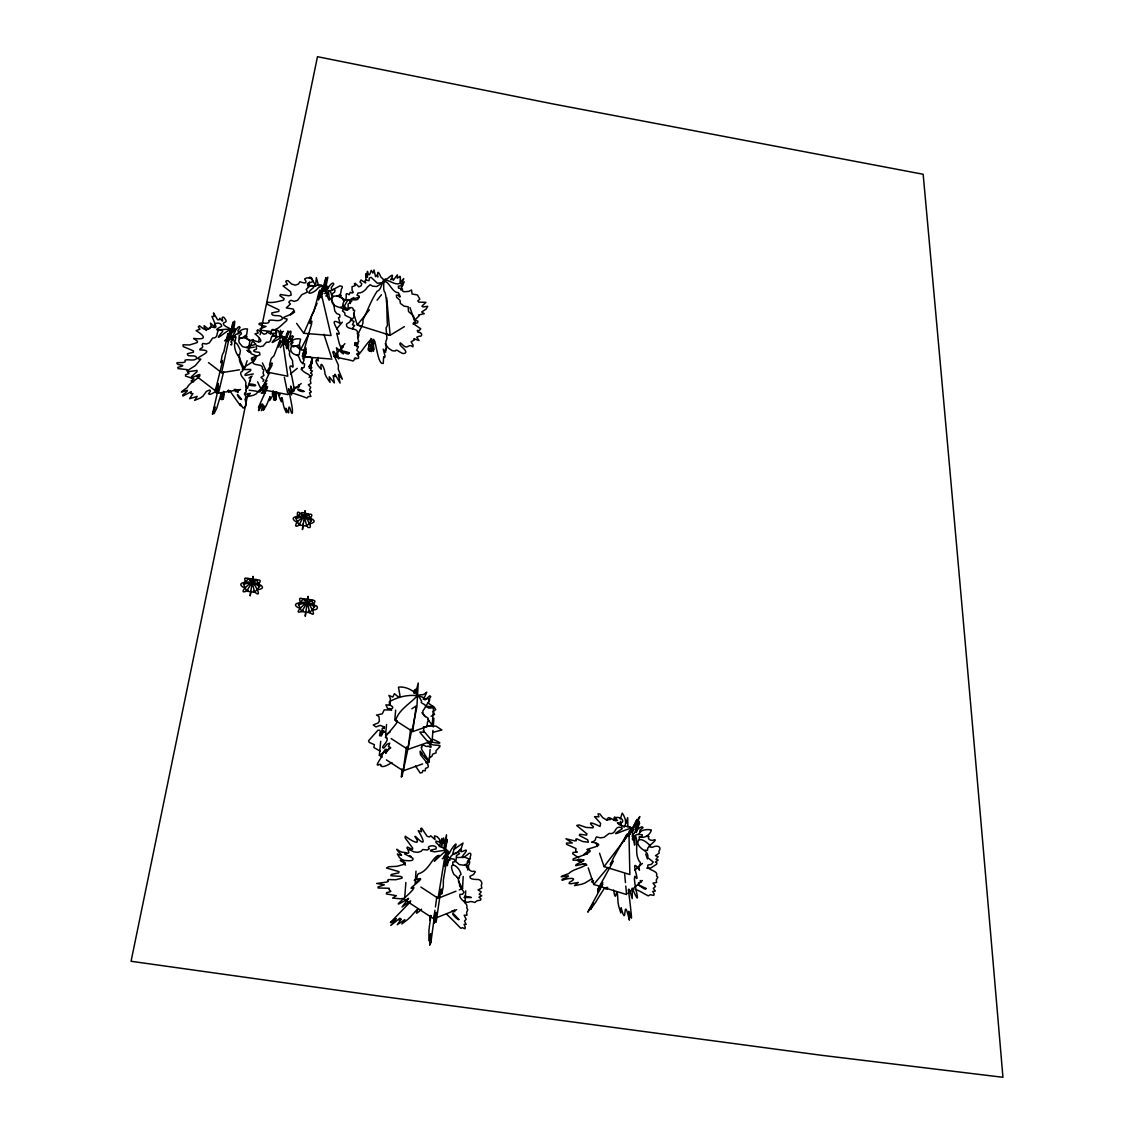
<?xml version="1.0" encoding="UTF-8"?>
<svg xmlns="http://www.w3.org/2000/svg" width="1134" height="1134" viewBox="0 0 1134 1134"><rect width="100%" height="100%" fill="white"/><g stroke="black" fill="none" stroke-linecap="round" stroke-linejoin="round"><path stroke-width="1.5" d="M221.853 394.235L221.697 397.665M223.894 391.754L223.285 398.147L220.889 399.097M444.925 855.631L444.911 856.298C446.725 856.34 450.652 859.558 450.949 856.283C452.31 854.384 458.958 850.174 459.568 853.704L456.492 855.532L455.882 861.528L459.355 864.618L467.633 865.681L466.443 866.674L466.797 867.638C469.462 869.154 470.043 872.329 474.551 871.252L475.288 871.833L473.558 874.484L469.93 876.341C469.051 880.041 476.422 879.204 478.86 879.587C481.355 880.423 482.701 883.315 481.241 885.356L481.865 888.05L478.052 889.921L481.227 891.82L479.186 894.329L481.794 895.803L478.959 897.15L480.887 898.681L480.674 900.112L476.89 900.807L474.863 902.508C467.647 899.73 470.086 904.223 464.061 901.176M430.934 915.606L429.347 926.719A11.439 1.063 -82.8 0 1 428.95 930.178L428.879 940.724L430.722 933.835L429.715 945.189L431.175 936.315L430.764 943.077L430.948 942.042L434.733 914.103L435.031 913.168L434.322 923.289L436.25 912.331L435.995 922.24L436.307 921.049L440.743 890.559L441.424 889.042L441.65 894.145L443.323 886.476L443.366 880.069L446.512 861.571L446.512 858.424L444.897 866.532L446.385 849.494L444.911 856.298L447.051 854.526M373.341 344.438L373.937 349.428L368.111 349.952L369.23 344.509M404.923 862.818L403.959 863.215L405.249 865.214M276.583 392.166L275.86 399.069L273.492 399.551M276.554 392.548L275.817 399.622L273.549 398.672M411.84 729.261C404.696 764.77 408.438 746.186 402.131 776.053L401.918 775.217L401.393 777.144L402.031 768.923M327.485 288.943L327.825 286.392L326.351 289.68L326.592 285.754L323.885 291.395L325.926 277.632L323.658 285.768M311.935 358.401L310.872 367.529M444.06 848.898L444.585 841.442L444.018 843.228L443.607 837.898L441.551 847.339L441.849 838.48L439.212 846.701M285.031 339.264L282.99 342.865L284.336 343.63M223.639 391.329L222.902 399.253L221.484 397.368M304.933 511.888L305.074 510.683L304.663 514.042M465.039 902.947L465.691 890.885M311.793 359.308L311.326 364.453M459.27 889.906L462.53 888.617L463.211 876.469M234.228 341.745L234.242 340.951M620.227 819.003L622.254 813.106C624.862 816.82 627.456 823.114 624.012 827.239M279.815 337.464C279.63 327.457 274.173 327.924 276.767 337.507M307.867 597.42L307.243 600.481M390.167 702.797L390.394 698.431L388.905 695.411L392.789 697.084L394.434 693.668L398.077 696.73L400.075 696.219L398.473 687.176C407.389 685.843 418.46 693.172 421.621 701.535C419.211 703.349 426.497 703.775 425.562 706.851L422.784 711.174L423.067 713.569L424.357 715.752L428.042 718.091L428.794 721.054L427.631 721.72C426.682 723.96 428.666 727.702 423.563 726.724L423.762 732.153L419.878 732.068C420.487 733.967 438.263 752.211 427.887 746.016C426.724 748.284 421.564 742.104 421.976 747.108L421.238 747.193L421.763 749.56L429.304 761.906L420.104 752.083L420.516 754.776L427.844 763.848M416.008 871.153L415.143 883.329L420.303 878.666M404.71 898L405.859 882.479M222.519 393.838L222.037 399.437M425.902 762.757L429.148 761.609L430.112 749.418M430.381 745.931L430.792 740.7M395.681 710.097L394.774 720.019L412.733 731.6L432.21 724.839L433.642 706.68L427.702 702.867M391.159 738.574L407.9 749.418L432.139 740.913L432.947 730.452M433.231 726.965L433.911 718.247M371.626 340.639L371.768 338.91M315.564 285.825L311.382 277.688L309.71 277.135L309.355 278.071M307.796 598.171L305.259 616.272L305.783 611.58M282.026 333.722L282.168 332.177L280.679 332.049M221.116 398.218L221.229 396.801M286.732 348.719L286.25 346.961M254.526 358.443L254.427 359.492L251.649 360.173M221.243 398.955L221.102 392.974M386.566 724.498L385.574 734.96L390.011 732.054M382.158 757.143L379.351 755.315L380.698 741.367M381.194 736.136L381.704 730.906L384.965 731.614M276.228 391.854L274.272 400.259M280.126 394.051L279.602 395.27L278.581 393.626L278.68 395.582L281.374 401.833L281.345 397.637L282.139 397.807L283.557 405.66A8.59 2.495 77.9 0 1 284.28 408.098L286.307 412.677L285.938 408.183C290.602 418.318 287.696 409.048 288.872 408.24C289.198 403.08 291.395 415.441 292.288 413.116C293.054 409.473 291.069 402.187 288.617 388.693L291.651 394.93L290.602 386.084C298.781 404.427 289.935 368.72 289.822 367.288C291.069 362.455 294.245 372.434 292.572 362.568C293.791 359.691 287.838 356.6 289.751 351.823C286.576 347.925 290.63 344.906 287.441 340.838C285.442 342.737 288.277 345.572 287.568 347.897C286.066 346.876 286.037 343.574 285.158 341.788C289.014 327.868 262.195 352.249 276.299 337.578L276.115 336.614C268.106 332.985 273.804 343.659 266.462 342.128L263.06 346.097L260.225 346.65L256.653 345.572C254.555 347.443 259.19 349.074 254.257 350.009L253.647 351.016L255.093 351.795L259.516 352.433L259.941 354.829L251.691 357.99L251.323 359.039L254.569 359.634L254.299 360.81L244.66 366.835M307.824 597.76L307.98 596.399L307.739 598.681M372.547 343.545L372.321 346.891M241.613 338.386L246.645 334.7L247.495 328.959C244.292 328.236 238.764 330.363 238.055 333.878M246.829 347.032L249.026 346.267L249.891 340.611C246.928 337.535 236.51 335.196 239.274 342.78L242.506 346.607L249.48 348.379C246.659 350.633 252.003 350.888 250.954 353.553L256.553 356.062L255.433 359.053L252.443 362.185M285.017 338.995L285.158 337.663L283.854 337.337M222.902 395.638L223.114 393.696M238.381 354.928L239.628 355.055L240.436 350.69C233.023 332.049 232.371 351.441 239.77 357.479C237.885 362.455 244.278 366.58 242.449 371.314L240.833 372.136C239.671 377.239 247.269 379.564 245.738 384.752L246.333 391.84L244.533 393.158L245.979 396.999L245.057 399.366C245.936 402.159 247.028 407.701 243.682 407.602L243.144 408.098L240.195 403.803L240.663 405.859L239.869 404.98L229.663 390.635M276.781 392.066L275.321 400.104M231.662 333.027C234.214 332.092 236.949 308.703 231.917 330.178M304.692 513.787L304.862 512.525M414.038 693.469L414.534 690.053L414.633 692.491L415.611 689.231L415.554 693.413L418.233 682.994L416.887 706.921L412.337 729.332M273.847 399.48L273.974 395.837M312.573 357.72L310.39 368.196M303.742 521.073L304.635 514.439L299.007 525.028L306.79 526.119L311.467 520.634L308.377 514.085C293.649 509.152 306.407 518.082 307.725 520.081C307.938 521.923 313.679 529.082 307.683 527.353M430.069 915.549L429.772 920.213L430.736 915.521M309.724 364.836L309.27 368.21M211.378 326.606L210.442 323.133L215.403 327.513L215.262 324.097L211.888 316.414L214 316.499L213.504 312.871L217.615 319.76L219.131 319.831L219.798 318.229C225.964 326.082 219.401 315.238 223.852 317.392C230.358 324.395 220.464 320.752 224.22 325.288C227.41 328.35 231.747 327.074 231.293 333.566C227.169 334.53 233.009 343.914 232.895 337.011L235.985 336.911L234.894 342.482M232.13 331.213L231.364 329.611C228.473 328.321 210.13 346.139 222.675 331.355L222.462 330.334C214.113 327.797 220.28 338.386 212.696 338.003L209.28 342.907L206.388 343.999L202.717 343.446C200.647 345.7 205.297 347.032 200.349 348.691L199.74 349.882C219.939 350.25 188.868 359.152 200.831 359.124L195.147 365.743L189.18 369.471L187.45 371.839L197.061 370.435L197.004 371.739L191.533 376.587L191.391 377.962L198.733 374.688L199.882 374.886L199.797 376.02C195.076 381.109 189.591 382.512 187.153 387.658C170.185 399.267 197.798 383.15 182.73 394.972L182.957 396.007L191.277 391.641L190.795 393.569L192.95 393.555L189.619 398.7L197.188 396.404L194.637 400.387L200.477 397.935A9.568 5.131 -35.9 0 1 202.887 396.29L206.402 391.372L209.804 389.968L210.414 391.301L208.486 393.81C209.946 395.922 215.021 391.627 217.118 390.578M253.024 576.696L252.598 579.46M283.84 344.169L284.138 343.276M307.725 598.624L307.824 597.505M221.201 392.605C219.145 401.209 221.541 392.095 217.629 405.292A9.497 1.035 -76.2 0 0 216.863 407.971L214.042 413.669L214.879 406.681L212.455 414.279L218.593 387.474L218.72 386.368L216.296 393.172L218.394 383.42L215.899 389.359L216.013 387.885L222.236 362.653L222.335 360.47L220.847 362.696L222.165 355.226L223.866 351.738L227.438 335.536L228.175 333.495L226.828 341.433L230.599 329.143L229.592 335.962L232.924 337.804M274.442 400.004L275.364 391.91M250.727 591.976L252.598 579.587M303.161 523.752L302.438 529.564L303.714 521.201M304.947 511.746L304.833 512.681M322.184 294.5L322.013 293.961M386.368 759.879L403.208 770.822L406.44 746.867M407.9 749.418L410.607 729.233M412.733 731.6L415.951 707.644M293.182 346.919L299.319 344.835L300.609 339.194C297.859 338.074 292.104 338.995 291.296 342.255M297.236 355.155L299.121 354.729L300.014 349.669C290.942 338.768 286.023 353.454 297.236 355.155C300.425 356.912 298.979 363.404 304.649 363.901L304.167 367.26L301.757 368.663C302.395 373.908 313.565 373.483 310.291 380.372L310.914 383.42L308.349 384.823L310.716 387.431L309.454 389.841L311.396 391.91L309.497 392.903L310.9 396.432L308.278 396.56L306.96 398.091C301.431 395.964 299.688 395.426 292.005 392.86M444.514 843.2L446.498 834.78L445.974 845.369M282.777 337.748L282.905 336.869L285.669 338.031C281.076 341.462 285.173 345.686 287.356 341.306C287.88 339.59 292.629 333.439 293.38 336.656L291.296 339.165L291.651 340.98M252.854 577.716L252.655 579.077M253.066 576.356L252.896 577.433M289.198 338.315C294.5 324.253 286.193 333.935 286.434 340.781C287.582 343.871 290.644 334.091 289.737 338.868M433.996 917.122L434.932 910.333M435.413 906.945L436.831 896.753M252.953 577.036L252.797 578.113M304.564 514.879L304.238 515.743M252.258 581.685L252.556 579.871M304.536 513.844L304.323 515.219M340.214 297.675L341.277 295.322L336.926 296.13M250.586 592.997L250.16 595.903L250.855 591.282M284.436 337.918L284.237 336.798L278.496 347.089L280.254 340.087L279.687 340.824L274.017 355.764L271.239 358.457L269.481 365.02L271.947 363.433L271.933 365.446L268.063 372.505L267.808 373.667L269.183 372.604L268.985 373.837L262.819 387.034L262.734 388.381L266.703 383.661L263.726 392.109L267.511 386.552L267.383 387.544L258.722 406.78L258.524 407.687L261.033 404.016L258.524 410.664L262.564 403.973L262.209 405.802L263.102 405.051L261.288 410.65L264.633 406.057L263.258 410.38L265.88 406.27A8.59 1.899 -66.9 0 1 267.014 404.002L270.005 396.588L269.58 400.642L273.096 395.029L273.663 393.129L272.5 394.547L272.316 393.852L273.209 390.762M250.756 591.863L250.642 592.643M252.272 581.614L252.414 580.636M252.769 578.468L252.641 579.148M304.833 512.483L304.933 511.618M234.653 332.489L235.206 328.817L233.987 331.78L233.944 328.534L233.349 329.81M304.677 513.943L304.436 515.8M340.597 307.314L343.177 306.478L342.95 303.784L344.495 299.815C342.241 297.151 333.41 293.663 332.205 298.058C329.937 306.69 338.712 306.35 343.602 309.015L342.44 310.9L344.821 312.899L344.991 315.209L351.313 318.399L349.867 321.886L346.55 324.055C345.204 331 359.45 326.493 357.309 333.85L358.925 334.87L357.905 338.74L358.769 341.66L355.268 343.843L358.429 346.834L356.657 350.108L359.265 352.461L356.657 354.021L358.599 356.345L358.514 358.316L354.942 358.868L353.142 361.009C345.827 358.854 343.942 359.379 334.161 356.345M331.539 290.417L339.888 285.867L342.227 286.477L342.355 287.554C339.817 290.035 342.369 294.018 338.612 295.435M443.947 857.616L444.259 855.773M442.274 858.821L444.854 856.482L438.093 898.284L420.87 887.071M231.138 330.419L233.009 322.099L232.13 328.647M324.48 288.036L323.7 286.066L321.602 285.768L317.903 288.135C314.302 293.522 302.197 296.47 313.622 287.512L313.438 286.278C311.34 283.713 307.81 287.781 306.265 289.411L307.399 292.09L301.8 294.698L297.618 300.297L294.245 301.389L290.928 300.283L289.326 301.361L288.872 302.395L290.446 303.969L286.278 307.924L293.196 309.001C297.604 315.536 275.364 317.251 287.072 318.994L286.718 320.553L278.51 327.882L273.138 330.476M606.832 820.364C607.214 818.068 609.624 815.842 610.489 819.599M235.574 389.302L235.858 391.74L234.185 389.274M321.05 297.732L321.574 295.733M324.565 285.357L327.854 277.135L325.841 287.115M445.095 851.762L447.292 839.5L444.542 849.352M374.546 341.15L373.143 345.402L373.54 351.285L368.422 348.521M627.91 826.927L627.669 817.586L625.741 823.553M275.704 391.797L274.612 398.544L275.463 400.387M233.746 336.755L234.015 335.451M230.868 332.631C227.721 336.444 233.349 337.308 234.015 333.524C234.525 331.681 239.09 324.126 240.082 327.442L237.998 330.533L238.395 332.432M247.963 393.455L131.062 961.278L379.025 996.035L821.016 1055.23L1002.938 1077.3C977.338 776.195 950.576 475.203 923.161 174.267L552.471 103.832L317.477 56.7L260.097 334.686M258.665 341.603L259.388 338.145M291.764 341.249L292.459 337.989L290.871 340.172M239.515 369.812L221.64 372.675L229.578 336.188L233.632 339.435M322.368 288.915L321.333 293.508L322.765 290.474M368.933 345.913L369.953 341.249M229.692 338.641L229.621 339.86M636.33 831.378L639.675 823.114L635.083 829.932L639.307 821.243L632.871 828.968L637.039 819.4L631.936 828.968M309.483 281.941L308.902 284.889M447.363 865.724L447.703 862.776L446.272 862.279M240.621 389.515L218.451 393.144L223.625 371.654M285.3 338.173L287.993 330.986L286.93 336.841M613.778 819.868C614.954 812.185 615.323 822.306 617.52 820.35M301.219 369.698L301.757 367.629M446.938 857.318L447.987 855.957L448.015 857.673M370.237 346.465L370.549 345.26M354.942 342.723L354.729 343.645L355.679 342.907M369.67 342.581L370.96 338.428M283.996 339.392L282.976 342.837L282.876 340.002M259.445 390.139L255.944 394.093A8.633 5.131 -23.6 0 0 253.562 395.242L247.822 396.56L250.373 393.285L244.505 394.49M457.399 877.489L459.369 878.127L459.497 875.788L461.028 874.442C459.313 865.384 446.399 859.005 453.869 874.371C458.958 877.631 459.128 881.203 459.752 886.249L464.019 892.146L462.573 894.272L459.922 894.343C458.334 900.042 468.767 902.196 466.726 908.008L467.803 909.695L466.627 912.36L466.939 915.223L464.146 915.195L466.131 919.334L464.486 921.106L466.145 924.423L464.061 924.338L465.238 927.286C465.564 931.184 462.573 926.152 461.651 928.051L460.73 928.264C455.556 922.849 453.855 921.205 446.484 913.976M459.185 850.543L461.34 848.119L463.026 843.03L453.94 849.437L452.863 853.519L455.258 853.789L461.439 849.38C458.008 855.943 469.845 845.794 465.252 852.683C458.093 860.734 465.138 857.063 468.866 853.42C471.177 852.399 471.276 854.724 470.086 857.12C472.042 858.877 464.416 864.122 469.745 861.712C469.391 865.993 467.662 864.122 468.739 868.687L467.577 869.976M304.748 357.749L306.293 351.668L303.203 359.251L306.095 348.01L302.906 354.29L311.581 323.885L311.807 321.248L310.021 323.559L311.623 316.003L314.033 311.07L318.952 292.359L319.887 290.091L317.931 299.376L323.006 285.796M271.465 331.78L270.431 334.091M373.1 340.937L373.61 339.293M448.043 851.308L447.561 850.302L445.067 851.506L434.336 861.216L439 855.39C432.734 856.411 429.446 869.225 420.345 873.123C414.931 874.172 419.58 877.333 414.236 880.338C433.401 872.854 401.904 892.727 413.896 887.483C413.924 892.16 382.569 914.202 408.594 898.383L402.031 906.973L410.621 900.85L410.38 901.814L391.06 921.814L390.436 922.622L396.319 918.668L390.776 925.443L399.905 918.228L399.154 920L401.223 919.064L397.269 924.706L404.852 919.603L401.833 923.941L407.772 919.461A11.383 3.09 -43.5 0 1 410.324 917.08C427.178 897.632 408.197 922.07 421.55 909.142M638.981 833.887C640.427 829.464 647.443 829.167 651.242 829.932L651.214 830.74C649.456 835.177 644.31 838.834 639.363 836.821M251.167 376.97L247.453 388.409L245.639 385.376M247.127 360.74L244.391 369.032L238.75 356.515M438.901 745.378L433.216 744.925L427.702 742.869M304.125 359.691L302.721 363.731M246.05 390.748L245.752 389.812M221.938 399.735L222.618 397.751M272.599 336.5L272.543 335.154M357.593 337.648C357.408 331.993 363.603 326.011 363.008 320.809L362.767 320.199C367.714 310.603 370.279 301.857 377.069 291.296C382.512 289.737 381.421 277.972 387.218 278.808C392.506 274.116 394.15 273.648 390.805 279.758L392.704 278.496L393.257 280.296L397.382 274.839L397.297 278.184L400.004 276.313L400.387 277.32L400.061 282.068L403.775 278.638L401.351 284.081L404.243 281.813L400.699 289.482M390.294 703.59L389.359 705.164L385.914 704.824L387.559 708.537L389.642 708.552L391.613 710.408M636.457 832.115L636.755 831.364L636.16 832.214M644.948 850.245L647.5 850.358L647.712 848.189L649.782 845.553C647.5 842.25 637.521 835.148 637.832 843.568C640.611 850.968 648.747 849.933 647.84 857.701L653.283 862.067L651.37 864.363L647.911 865.058C645.926 870.756 659.109 870.005 656.487 875.916L657.848 877.192L656.274 879.913L656.629 882.45L652.986 883.102L655.495 886.391L653.312 888.418L655.395 891.026L652.702 891.466L654.162 893.875L653.765 895.392L650.321 894.74L648.279 895.86C641.872 892.756 642.425 891.934 635.04 889.269M606.35 887.497L605.641 889.028M631.737 828.401L632.092 827.551L623.643 841.4L627.315 834.071L626.436 835.106L613.678 857.46L610.262 864.519L613.055 860.933L612.516 862.605L598.072 888.829L597.604 890.006L602.707 882.436L597.632 892.132L602.721 884.066L602.338 885.002L587.809 912.161L593.436 902.919L590.488 909.553L596.03 901.7A11.042 0.794 -60.5 0 1 597.717 898.794L604.351 888.305M321.234 293.082L322.538 290.843M318.484 300.099L321.291 293.777L331.057 335.536L303.77 333.268L317.081 303.26M634.388 825.24L639.845 816.551L636.146 824.432M607.144 888.432L607.087 889.311M236.326 389.685L236.524 390.677L239.047 390.153M354.559 345.431L355.608 343.318M231.35 332.616L229.592 335.919L232.513 331.596C232.456 325.401 206.048 334.502 221.669 326.28C221.598 322.637 216.892 322.396 214.581 324.154L215.857 326.238C216.41 328.775 211.59 326.762 210.513 326.663L209.464 328.619L206.742 329.64L203.525 328.846L199.371 325.77L198.351 326.932L199.967 329.214L196.139 330.66C206.672 337.152 205.509 339.931 193.574 338.414L197.5 341.306L197.245 342.553L189.676 344.949L183.07 344.793L183.212 346.579L193.446 350.874L193.404 352.235L187.365 353.709C187.039 357.961 195.076 353.865 196.664 357.564L196.593 358.727C193.219 361.576 188.145 358.727 184.97 360.201L185.281 360.796C186.189 363.546 178.931 362.143 176.932 362.823C176.167 366.112 189.775 364.326 177.825 367.373L178.081 368.635L187.294 369.641C186.586 371.796 188.513 371.598 188.924 373.596L185.565 374.645L185.537 376.077L193.957 378.799L191.093 380.896L193.673 381.874M630.915 830.017L629.044 833.802L629.767 834.397M279.928 336.103L280.467 330.192L281.601 336.67M456.789 857.517L464.897 857.304L469.093 858.948L467.236 861.953L467.336 863.881L464.571 864.703M301.261 348.535L309.228 333.056M630.022 833.107L628.647 836.226M280.41 347.642L282.976 343.063L287.795 376.19L266.773 372.094L271.891 362.923M632.644 837.473L633.24 836.127L632.191 835.673M629.072 835.545L629.909 833.83L628.732 833.178M328.25 292.076L327.159 295.634L325.727 295.96M315.635 285.357L316.343 277.632L318.597 285.782M301.729 611.552L307.13 602.551L311.382 599.815L314.572 606.747L309.752 612.644L301.729 611.552L298.554 604.592L303.388 598.738L311.382 599.815M246.617 591.197L252.046 582.21L256.539 579.573L259.615 586.462L254.668 592.288L246.617 591.197L243.555 584.279L248.53 578.482L256.539 579.573M629.838 832.611L629.044 833.802L629.413 830.542M428.964 699.451L430.75 696.602L429.829 695.78L424.966 699.891L423.804 698.856L426.767 692.179C420.884 697.155 423.308 692.817 417.014 696.12C409.842 703.888 398.133 710.224 395.61 720.813C403.803 718.446 379.748 740.219 386.708 737.483C389.685 741.693 379.181 747.561 383.802 748.1L387.077 744.202L389.77 743.124L388.381 746.611L390.011 747.093L385.631 753.43L386.963 749.886C384.766 746.413 381.832 757.214 380.131 759.142C372.831 770.624 382.03 761.084 380.741 765.776C382.668 768.384 389.359 764.118 391.967 762.53M314.09 605.4C315.039 602.948 309.341 603.756 304.777 602.381C302.197 601.941 289.624 603.387 298.681 607.895M267.043 380.585L260.168 389.671M446.158 854.001L444.897 856.283L449.447 853.278C450.978 848.785 460.22 837.09 453.841 849.692M309.086 377.381L311.992 375.425L312.034 373.993L310.532 373.043L312.474 371.016L310.475 370.279L311.765 367.359L309.341 366.367L311.949 363.589L311.255 361.831C315.351 350.491 294.316 364.028 306.01 349.853L301.559 350.066L301.034 348.266L299.206 347.699L300.056 345.955L297.774 345.813M357.791 355.608C363.036 350.548 377.48 325.713 369.287 351.257L371.371 348.918M346.876 310.234L347.217 308.944L343.163 305.372M604.053 866.603L628.973 833.986L629.866 874.555L604.053 866.603L599.56 853.236M369.386 309.823L357.295 324.962L390.153 335.253L404.427 326.62M377.083 300.198L381.478 294.698M356.459 346.721L358.103 343.503L355.41 345.459M334.161 356.53L344.906 343.645M625.784 886.037L626.592 894.556L593.734 884.463L608.065 867.354M336.713 328.86L342.355 322.169M428.524 702.896L429.162 700.33M299.007 525.028L295.931 518.451L299.688 514.085M293.876 310.914L290.417 314.869L294.627 311.992M323.686 290.701L324.934 288.433L321.489 285.13L318.895 284.79L314.572 286.292L307.654 285.201L307.484 283.472L312.7 281.714C312.871 277.433 307.371 276.88 304.621 278.907L305.996 281.43C306.534 284.45 301.063 281.941 299.801 281.756L298.497 284.039L295.308 285.13L291.636 284.081L287.993 280.665L286.264 280.778L285.782 281.615L287.512 284.379L283.046 285.952L290.616 291.75L291.169 295.152L288.731 295.804L280.396 294.486L279.9 295.705L284.081 298.639L283.713 300.099C278.128 301.446 273.124 303.189 267.298 302.225L267.383 304.351L278.921 309.809L278.808 311.425L271.791 312.941C271.125 317.903 280.651 313.466 282.281 317.874L282.139 319.235C278.184 322.467 272.401 318.909 268.73 320.525L269.056 321.248C269.991 324.508 261.713 322.609 259.36 323.318L258.977 324.253L261.359 325.444L266.022 326.464L260.168 328.718L260.409 330.221L270.005 331.341L271.508 333.694L274.088 333.084M258.424 589.609C268.985 587.639 255.802 582.507 254.413 582.734C249.338 581.062 234.497 582.167 243.796 587.625M313.282 609.865C319.023 610.418 318.243 604.635 314.161 605.57M224.56 340.866L229.578 336.188L231.69 340.88M631.822 831.08L633.41 829.11L632.531 828.444C629.994 826.672 603.699 840.648 622.141 828.855L622.127 827.933C613.551 824.517 617.321 834.993 609.171 833.419L604.139 837.289L600.581 837.87L596.484 836.92C594.514 839.231 596.98 840.45 591.622 842.179C607.257 844.83 593.11 847.126 586.888 849.536C598.171 850.826 576.993 857.403 573.251 858.821L573.024 860.238L583.939 859.813L583.571 860.961L576.242 864.491L575.76 865.667L584.889 863.754L586.15 864.08L585.81 865.058C579.247 868.942 572.939 869.254 568.744 873.577C546.744 881.515 581.955 870.983 562.095 879.374L562.11 880.296C568.233 877.858 579.687 877.064 569.452 882.323L569.098 883.514L570.912 883.755L578.255 882.479L574.456 885.626L581.657 884.251A10.858 4.621 -18.5 0 1 584.79 883.131L592.09 878.637M285.456 345.374L286.349 344.623L286.93 345.374M322.623 291.367L321.22 292.969L322.169 293.975M627.91 893.379L642.368 880.466M384.27 728.708L384.469 726.724M634.884 870.104L642.425 863.413M589.141 849.976L583.84 854.554L587.341 854.157M301.205 383.519L287.965 394.604L261.174 389.401L257.616 381.86M290.502 373.951L297.25 368.337M312.573 604.72C317.917 600.056 312.715 599.858 312.516 600.623C313.055 598.369 308.59 603.175 309.228 601.403C304.366 603.005 290.97 616.542 303.147 610.716M257.787 584.492C263.386 579.757 257.872 579.417 257.574 580.339C257.857 578.184 253.647 582.848 254.172 581.076C249.168 582.663 235.759 596.158 248.218 590.431M309.525 518.933C315.578 512.568 308.207 513.532 305.358 516.537C300.354 515.474 287.497 516.48 296.073 521.81M295.393 387.289L294.542 387.389M263.003 381.478L263.868 379.862L261.004 377.424L263.953 375.467L263.088 373.029L263.811 369.727L262.365 368.919C263.372 363.107 254.909 366.395 252.613 362.554M447.561 854.058L449.007 852.3L445.534 850.188L434.563 851.832L430.551 850.996L430.764 850.146L436.051 848.912L436.25 847.367C435.017 844.391 425.278 846.035 429.304 848.785L427.22 850.018L422.698 849.522L421.196 851.28L417.751 852.343L413.896 851.889L409.19 849.479C406.199 850.939 412.223 853.831 405.561 853.151L404.654 853.959L412.719 858.098C416.008 864.533 390.011 856.255 405.065 863.087L404.597 864.179L397.013 866.319L388.948 866.716L386.467 868.02L398.984 871.635L398.757 872.826L391.216 874.512L390.876 875.703L400.656 876.426L402.116 877.206L401.89 878.212L395.794 879.715L388.523 879.587L387.53 880.282L388.395 881.331L386.85 882.039L376.644 883.471L384.327 884.818L377.976 886.958L378.146 888.021L389.26 888.262C388.097 890.374 390.465 889.68 390.791 891.551L386.566 892.685L386.368 893.918L396.333 895.69L392.633 898.057L400.387 898.808A11.127 5.486 3.7 0 1 403.676 898.539L404.271 898.284M429.134 758.079L431.941 756.236L432.678 754.181L436.08 752.834L436.037 750.708L439.808 746.824L439.964 745.591L438.334 745.619M199.485 374.461L196.664 376.403L218.451 393.144M400.883 289.95L401.904 289.652M252.159 376.063L248.913 378.019M411.897 708.75L416.178 705.943M379.351 755.315L390.734 747.83M355.821 357.777L354.29 358.344M350.378 303.487L349.3 300.17L353.893 297.505M300.397 524.503C291.254 530.046 297.831 520.549 298.866 520.364C300.765 519.088 305.84 514.397 305.925 516.409C307.144 517.203 320.752 520.846 310.135 523.78M295.931 518.451L304.238 516.367L308.377 514.085M264.42 389.557L261.344 390.124L259.87 391.995C253.761 390.62 254.824 390.975 249.097 390.195M593.507 880.494L591.735 881.699L592.402 882.507M233.122 339.874L232.385 340.469M230.741 341.929C232.456 340.2 232.002 347.132 230.698 344.438M408.566 850.16L406.964 848.246L407.304 847.055L412.464 849.366L412.719 848.119L405.107 837.87L405.277 836.112C409.133 839.373 423.053 847.878 414.86 836.495L415.427 836.382C427.291 848.586 423.124 838.593 418.233 830.783L421.593 831.746L420.657 828.628L421.678 828.146L427.093 836.268L429.488 836.977L430.679 835.772L434.974 839.557L434.45 835.886L437.2 836.708L439.482 839.203L439.949 842.25L436.009 841.059L435.938 842.548L440.814 846.942L445.265 848.771L447.802 854.795C442.132 855.249 447.476 860.649 449.957 860.295M631.695 832.313L633.226 830.91C630.575 823.383 621.46 828.798 617.364 822.788C626.294 824.503 622.935 816.196 615.734 817.543L616.627 819.91C616.357 822.476 611.892 818.635 610.787 818.337L609.213 819.726L606.066 819.641L602.806 817.742L599.957 814.028L598.001 813.843L598.922 816.778L594.514 816.678L600.651 823.383L599.985 826.473C595.988 824.432 585.314 819.627 593.479 826.799L592.912 827.82L586.051 827.423L579.049 824.942L576.724 825.481L586.93 833.944L586.562 835.148L579.8 834.255L579.332 835.432L587.639 839.784L588.433 842.179L582.947 841.598L576.724 838.834L575.76 839.231L576.327 840.691L574.91 840.904L565.937 838.763L572.316 843.016L566.532 843.044L566.518 844.277L576.015 848.572C575.874 850.33 574.768 850.302 577.291 852.158L573.024 852.428L572.67 853.704L578.794 857.984M250.146 380.911L250.458 379.876M265.356 392.704L261.415 393.285L263.372 390.706L262.79 389.387M431.104 716.249L434.577 714.434L433.245 711.599L435.782 709.558L434.421 707.602L429.006 708.126L426.979 707.191L426.327 705.391L429.786 699.962C429.531 696.588 420.969 701.28 423.677 698.19L423.577 697.594C413.215 693.03 399.125 696.148 389.316 701.748L389.543 704.653L392.605 706.751L392.562 708.211L389.784 709.969L384.228 709.884L382.243 713.839L376.516 715.072L378.969 716.589L379.38 720.955L378.232 722.897L373.242 724.966L375.992 726.937L380.117 725.377L383.689 726.724L384.157 727.39L382.286 728.311L382.115 729.686L384.398 731.94L382.371 733.244L382.016 734.945L379.536 735.796L380.329 731.26L379.564 730.183L377.906 730.268L368.578 740.743L369.216 742.373L374.39 744.712L373.866 747.504L380.372 751.261M280.339 332.744L283.486 331.355M329.328 291.296L333.609 289.383L335.026 290.091L334.629 292.104L332.262 293.706L332.701 296.484M580.962 859.274L577.419 860.522L581.203 862.634M632.262 838.749L632.857 840.039M324.693 293.564L326.606 292.232L326.535 290.928C327.159 288.816 332.9 280.084 333.821 284.124L331.27 287.653L331.61 289.95M254.328 347.132L249.593 347.84L253.137 339.605L249.523 340.724C248.389 339.321 245.313 338.726 247.028 336.415L244.703 336.642M347.316 310.234L349.641 308.476L348.195 307.484L348.11 304.125L351.738 301.318L350.59 300.156C353.255 298.639 358.67 302.381 359.095 295.988L357.012 295.294L358.117 292.941C361.647 293.564 365.984 289.865 367.288 287.242L370.18 284.705L372.505 286.165L376.729 286.505L382.527 282.862C386.269 275.519 393.952 286.93 400.359 283.032L402.669 285.456L398.303 286.236L398.615 288.149L402.372 288.872L402.613 291.069L403.917 291.75L408.835 291.381L411.529 289.992L412.067 294.004L417.425 294.953L418.446 296.654L419.835 299.192L417.808 300.935L418.744 302.112L425.93 302.353L421.933 306.137L422.897 306.931L427.745 306.308L426.115 309.1L421.678 312.02L424.272 313.679L418.517 315.011L419.141 315.862L415.526 319.292L415.483 320.312L417.851 321.12L417.596 322.793L412.889 323.984M435.385 918.171L456.662 909.666M439.723 897.646L456.01 891.196M340.724 349.159L343.233 347.089L341.972 345.587M210.017 328.25L207.678 328.591L204.177 325.671L204.148 327.598L206.232 330.49M403.208 770.822L422.656 763.919M343.9 300.638L348.095 299.589C335.38 320.114 353.284 301.134 353.241 310.262L354.673 310.291L353.709 314.345L354.432 316.514L351.257 320.426L354.049 321.376L352.405 324.749L354.687 325.472L352.39 328.293L353.397 329.342M349.3 300.17L359.28 297.179M215.588 389.898L214.326 389.543M322.977 293.238L321.305 293.493M243.555 584.279L252.046 582.21L259.615 586.462M298.554 604.592L307.13 602.551L314.572 606.747M463.948 897.462L471.305 897.518L464.699 896.172M604.72 887.908L607.682 887.398M632.12 834.114L634.133 833.533L634.7 832.214C636.061 830.485 642.411 824.645 643.077 827.65L639.959 830.102L639.987 831.817M242.251 369.641L250.699 369.415L250.628 370.605L245.213 374.206L245.043 375.439L253.364 373.951M646.749 868.148L650.859 867.964L656.572 864.278L656.955 862.917L655.367 862.038L658.188 860.082L655.948 859.416L658.174 856.609L655.48 855.716L659.265 853.023L658.854 851.365C662.128 846.914 657.663 844.702 652.348 847.268C645.062 847.24 654.261 842.902 655.296 840.039L654.701 839.684C651.228 841.825 646.564 838.692 649.002 836.424L646.267 836.339M249.041 346.054L255.944 344.382L252.684 341.079L253.038 340.186C264.605 344.92 261.529 338.953 254.952 333.835L258.212 332.985L256.922 330.717L257.829 329.767L263.91 334.218L266.235 333.637L267.17 331.993C274.655 337.181 268.021 326.479 275.307 330.32C280.693 334.473 268.772 333.113 274.286 336.103M342.978 299.886C349.669 301.219 342.822 290.134 349.144 294.769L350.293 292.288L352.15 293.082L353.298 292.331L352.064 290.432L352.079 286.689L355.282 285.626L354.318 283.727L355.226 283.302L358.826 286.831L361.009 285.91L361.803 283.869L360.017 281.955L361.023 279.985L364.127 282.068L365.701 279.999L369.018 280.708L369.358 278.014L371.13 277.362L377.424 283.273L382.612 282.494C388.338 277.943 391.187 292.643 398.36 292.7L400.345 296.697L399.452 296.966L398.317 295.294L396.461 295.095L396.404 295.861L396.702 297.392L400.018 300.326L400.33 303.345L403.945 306.095L408.141 306.775L408.523 311.538L413.3 315.677L414.179 318.144L415.37 321.772L414.746 322.864L413.513 322.566L414.335 324.409L420.771 328.817L419.254 330.547L417.269 330.462L417.95 332.205C422.429 331.908 423.138 336.954 419.07 336.288L416.745 337.195L419.041 340.54L413.853 338.712L414.392 340.016L411.089 341.773L413.116 345.161L412.861 346.876C409.048 343.219 407.971 348.705 404.469 346.437L400.387 342.851C397.495 344.807 405.703 348.875 405.901 352.022L405.263 353.071C401.904 355.665 396.56 347.585 395.256 351.001L392.194 350.732L388.182 347.94L385.163 343.701M432.749 732.38L441.863 729.984L435.938 726.1L426.582 726.143M249.395 383.916C257.248 384.27 258.183 386.921 249.678 385.262M638.47 882.876L641.149 882.025L640.2 880.466M275.534 336.387L279.531 336.855L281.856 335.947L283.727 336.954L285.598 339.236L282.99 342.865M426.668 706.383L433.642 706.68M302.48 356.714L332.007 359.109M427.759 741.069C429.743 741.764 445.067 745.038 437.922 741.664L433.259 739.396M220.691 398.119L223.412 398.771L223.993 392.279M308.59 285.938L308.051 286.59M360.47 325.912L357.295 324.962L353.567 313.395M385.574 333.708L390.153 335.253L386.666 297.718M630.036 827.154L630.788 827.423C633.041 828.812 635.423 860.096 634.813 836.24L635.366 835.645C638.966 842.647 634.076 851.747 639.066 860.933C642.907 864.278 636.996 864.944 639.519 870.189C627.924 853.576 641.844 887.001 634.969 876.27C631.992 880.423 643.786 914.387 632.219 888.149L632.233 898.638L629.498 889.935L628.775 889.099L628.349 890.02C629.767 899.645 630.348 905.683 631.269 914.472C632.701 928.264 626.648 897.136 629.441 920.142C622.226 891.055 627.598 931.51 621.12 907.739L620.822 912.955L618.668 906.052A11.099 3.445 80.4 0 0 618.058 902.707C616.584 876.015 616.428 908.802 613.65 890.091M346.182 310.149L343.645 308.491M321.744 285.499C325.883 287.767 331.823 313.806 328.293 290.545C330.844 289.453 331.426 295.053 332.092 296.839L330.66 298.766L333.594 303.827L334.813 310.985L336.713 313.579L339.647 314.699L339.902 317.038L338.485 317.761L340.129 323.374C324.267 314.515 346.196 338.953 336.741 333.24L339.222 343.389L343.361 353.907L336.472 347.741L338.683 358.897L334.034 351.724L333.113 351.412L332.872 352.717L338.386 365.162L338.272 369.273L342.369 379.238L338.428 374.433L340.087 383.094L335.012 374.263L334.842 376.644L333.212 375.595L334.317 382.938L329.243 376.772L330.065 382.427L326.323 376.927A10.971 4.352 70.6 0 0 324.962 373.937C325.231 368.621 319.349 358.273 321.262 369.216C319.419 367.813 314.189 360.91 316.542 359.577L318.186 360.966L318.101 357.366M632.177 836.708L634.175 837.176L634.317 835.985L636.883 834.44L642.184 834.681L642.241 836.311L639.278 837.176L639.236 839.472M342.043 298.044L342.454 298.752M583.103 863.739L583.982 864.179A10.83 5.656 33.7 0 1 586.859 865.086M238.976 338.031L240.054 338.627M296.201 387.289L297.689 387.757L299.362 386.524L298.412 384.936M297.562 516.409C296.243 506.444 301.19 516.509 311.467 520.634M409.813 855.688L411.16 856.524M404.583 899.73L433.755 918.824M427.447 763.806L428.34 766.017L427.915 767.42L425.477 768.384L425.307 770.851L422.911 770.51L422.245 772.467L420.19 773.005L415.498 765.918M300.553 602.664C297.377 595.095 303.288 599.716 302.849 598.851C304.408 599.971 306.648 601.715 308.533 604.181C310.588 605.244 318.597 620.681 308.32 611.198M247.24 350.463L249.863 352.447L247.155 350.278M285.102 344.552L287.001 345.204L288.064 342.326L291.962 340.696L293.04 342.468L291.013 343.928L291.353 346.111M208.472 362.596L221.64 372.675M447.363 860.082L448.582 861.06L450.085 858.636L454.252 859.161L455.074 861.656L452.82 862.024L452.82 864.533M451.8 910.971L453.231 912.062L453.43 911.212L454.819 911.693L454.323 910.021M303.388 598.738L307.13 602.551L309.752 612.644M406.667 853.122C403.959 851.393 402.698 854.001 396.843 849.238C397.751 852.513 406.752 857.928 397.368 854.015L399.565 857.715L404.058 861.103M248.53 578.482L252.046 582.21L254.668 592.288M253.406 590.913C263.612 600.41 255.178 584.662 253.562 583.925C250.926 580.792 249.763 580.041 247.51 578.255C248.686 580.126 242.336 574.47 245.738 582.422M420.161 751.077L422.415 753.713M424.655 756.35L429.148 761.609M423.266 730.494L432.139 740.913M421.905 712.691L425.349 716.731M427.631 719.438L432.21 724.839M320.341 292.487L321.347 293.508L321.489 292.218M227.565 390.62L228.997 392.364L228.6 390.039M296.584 323.36L303.77 333.268M292.147 346.21L291.24 343.12M309.072 366.339L310.631 368.536M276.512 336.968L275.576 335.777L275.647 337.379M365.8 282.692L365.29 281.827L365.105 282.919M444.854 856.482L448.228 862.605M458.32 880.962L462.53 888.617M262.408 362.908L266.773 372.094M645.7 854.001L647.443 858.962M409.941 307.498L414.434 320.582M620.511 821.37L621.73 826.162M239.558 338.145L239.076 335.82L241.4 333.906L240.989 332.276L235.546 334.558L234.738 337.592M596.186 843.2L597.32 846.545M588.234 867.85L593.734 884.463M323.913 334.247L331.468 357.451M370.336 348.705L371.272 351.668C374.886 320.993 375.878 361.094 381.945 363.39L383.264 363.447L383.646 356.728L384.724 357.564L384.993 355.977L383.207 349.144L385.659 352.277L385.574 348.804L386.212 349.896L385.844 341.462L386.935 338.74L386.042 328.052L387.488 325.274C386.467 314.557 387.757 305.131 385.248 292.983C381.492 289.057 386.382 279.347 381.194 277.561C378.331 271.111 377.14 270.161 377.835 277.065L376.672 275.165L375.581 276.639L373.993 269.977L372.902 273.11L371.257 270.346C367.614 282.72 367.728 264.718 367.147 274.23C368.493 284.988 364.609 263.329 366.027 280.495M304.238 516.367L306.79 526.119M284.351 377.31L287.611 392.874M624.65 874.116L625.458 882.635M274.003 398.218L273.804 393.952M304.054 391.428C298.724 392.548 293.21 385.957 304.054 391.428M349.315 352.929C348.436 356.388 344.197 350.775 341.788 352.66C338.386 349.513 347.33 351.781 349.315 352.929M241.485 399.366C239.458 400.6 233.377 388.126 241.485 399.366M238.225 390.365C238.764 396.092 234.851 388.735 238.225 390.365M307.668 599.262L307.668 599.262M458.802 919.589C453.869 918.086 448.072 906.916 458.802 919.589M645.955 888.404L645.615 889.212L643.786 888.56L637.776 884.506L645.955 888.404"/></g></svg>
